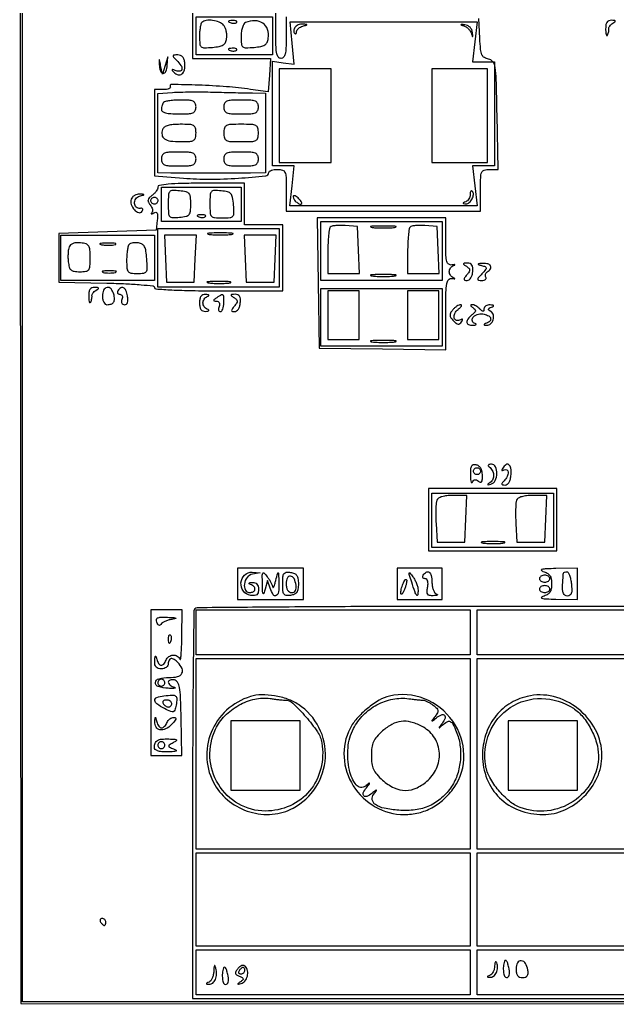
# Model space of a CAD drawing. Extents: x 4 to 1603, y 7 to 792.
# Drawn here: x 4.2 to 176.4, y 7 to 291.2 of the extents above; entities that cross this region are included whole.
import ezdxf

# ---------------------------------------------------------------- set-up
doc = ezdxf.new("R2010")
doc.units = 0

msp = doc.modelspace()

# ---------------------------------------------------------------- linework, layer by layer
for points in [[(4.463028, 790.750623, 0.090794), (4.267848, 789.688086, 0.000004), (4.202933, 675.011121, 0.000189), (4.180203, 548.51456, 0.000114), (4.244173, 398.5), (4.5, 7.5), (803.751263, 7.249377), (1603.002525, 6.998755), (1602.751263, 399.249377), (1602.5, 791.5), (803.718854, 791.750623, 0.000059), (387.797189, 791.831666, 0.000332), (164.795027, 791.700628, 0.000012), (5.544081, 791.497643, 0.311183)], [(56.666667, 290.333333, 0.134845), (56.407269, 289.877462, 0.021632), (56.195833, 288.865601, 0.022583), (56.048841, 287.621201, 0.018107), (56, 286.272968, 0.021399), (56.090393, 284.161857, 0.201947), (56.503384, 283.376487, 0.178444), (57.383073, 283.070274, 0.016096), (59.75, 283.189635, 0.024495), (61.708565, 283.448793, 0.097777), (62.829561, 283.890656, 0.141372), (63.476006, 284.628441, 0.074588), (63.826764, 285.805042, 0.051913), (63.863449, 286.793685, 0.040508), (63.705273, 287.857434, 0.041702), (63.390233, 288.834396, 0.074494), (62.954319, 289.555042, 0.126531), (61.702862, 290.460517, 0.06295), (59.792954, 290.945937, 0.064117), (57.886778, 290.93659, 0.164571)], [(64.8125, 290.316886, 0.051402), (65.359369, 290.160852, 0.05415), (65.916927, 290.123424, 0.060344), (66.402231, 290.202593, 0.126455), (66.729167, 290.395833, 0.296942), (66.77538, 290.614691, 0.208169), (66.592839, 290.799335, 0.077125), (66.112848, 290.910055, 0.028489), (65.416667, 290.921053, 0.018894), (64.670344, 290.862007, 0.168741), (64.37858, 290.720685, 0.470617), (64.395823, 290.538436, 0.054073)], [(69.25, 290.337719, 0.17432), (68.768592, 289.908025, 0.048215), (68.367188, 288.960119, 0.042541), (68.091899, 287.72432, 0.033551), (68, 286.356301, 0.020124), (68.087706, 284.177996, 0.199862), (68.497311, 283.38154, 0.181746), (69.372901, 283.070143, 0.016177), (71.75, 283.189635, 0.024495), (73.708565, 283.448793, 0.097777), (74.829561, 283.890656, 0.141372), (75.476006, 284.628441, 0.074588), (75.826764, 285.805042, 0.115198), (75.600178, 288.356831, 0.163794), (74.246293, 290.165205, 0.152066), (71.984437, 290.868893, 0.096126)], [(83.458881, 288.933469, 0.062174), (83.251666, 288.480911, 0.067553), (83.169645, 288.003941, 0.076232), (83.219839, 287.576059, 0.129836), (83.399864, 287.266802, 0.118346), (83.627835, 287.127094, 0.255905), (83.82371, 287.164126, 0.166863), (83.957959, 287.382009, 0.055439), (84, 287.760009, -0.140564), (84.129672, 288.212149, -0.071903), (84.514062, 288.666521, -0.062455), (85.080731, 289.054475, -0.055048), (85.75, 289.310674, 0.002679), (86.851261, 289.604777, 0.309854), (86.942842, 289.712731, 0.420376), (86.866595, 289.804491, 0.003272), (85.809017, 289.883999, 0.059385), (85.113303, 289.849088, 0.053946), (84.421134, 289.652631, 0.057437), (83.835288, 289.333272, 0.101189)], [(173.078947, 288.25, 0.017197), (173.141177, 287.264969, 0.065866), (173.280419, 286.667656, 0.366714), (173.462322, 286.566562, 0.252766), (173.653947, 286.725, 0.026755), (173.831995, 287.24268, 0.025466), (173.957164, 287.78497, 0.026348), (174.017857, 288.274968, 0.07712), (173.98959, 288.613197, -0.170721), (174.021372, 288.927225, -0.055639), (174.268577, 289.330236, -0.047924), (174.665324, 289.750057, -0.038247), (175.16459, 290.122884, 0.022307), (175.788576, 290.558596, 0.355149), (175.844424, 290.792769, 0.268381), (175.615001, 290.949053, 0.016213), (174.75, 290.984687, 0.10287), (173.950536, 290.825731, 0.156509), (173.418696, 290.366945, 0.108915), (173.134408, 289.541107, 0.03583)], [(132.188516, 289.381099, -0.072597), (132.871846, 289.063528, -0.051399), (133.529101, 288.529101, -0.051399), (134.063528, 287.871846, -0.072597), (134.381099, 287.188516, 0.004456), (134.636585, 286.359714, 0.562075), (134.723681, 286.338516, 0.222502), (134.777768, 286.487832, 0.00298), (134.681099, 287.488516, 0.084846), (134.456331, 288.295795, 0.086354), (133.977033, 288.977033, 0.086354), (133.295795, 289.456331, 0.084846), (132.488516, 289.681099, 0.00298), (131.487832, 289.777768, 0.222502), (131.338516, 289.723681, 0.562075), (131.359714, 289.636585, 0.004456)], [(64.8125, 282.316886, 0.051402), (65.359369, 282.160852, 0.05415), (65.916927, 282.123424, 0.060344), (66.402231, 282.202593, 0.126455), (66.729167, 282.395833, 0.296942), (66.77538, 282.614691, 0.208169), (66.592839, 282.799335, 0.077125), (66.112848, 282.910055, 0.028489), (65.416667, 282.921053, 0.018894), (64.670344, 282.862007, 0.168741), (64.37858, 282.720685, 0.470617), (64.395823, 282.538436, 0.054073)], [(44.403504, 278.218911, 0.065907), (44.720795, 276.4128, 0.301219), (45.508651, 275.775533, 0.337662), (46.312606, 276.27545, 0.070807), (46.701556, 278), (46.903111, 280.5), (46.098001, 278), (45.292891, 275.5), (44.79995, 278, 0.000856), (44.490089, 279.557437, 0.220517), (44.409679, 279.667215, 0.5835), (44.347251, 279.628779, 0.001199)], [(49.428571, 279.428571, -0.046445), (50.628561, 277.982235, -0.166431), (50.944215, 276.841313, -0.36553), (50.430015, 276.301186, -0.118769), (49.25, 276.452257, 0.00978), (48.360124, 276.771253, 0.264908), (48.123562, 276.724953, 0.417676), (48.11067, 276.536488, 0.01461), (48.662868, 275.946378, 0.140588), (49.845197, 275.285013, 0.236407), (50.927456, 275.542557, 0.165409), (51.643508, 276.723593, 0.07508), (51.766589, 278.549559, 0.051453), (51.56398, 279.629888, 0.10284), (51.154325, 280.392096, 0.12364), (50.53371, 280.841412, 0.095441), (49.710464, 281, 0.018108), (48.636515, 280.961093, 0.342769), (48.401989, 280.75, 0.234395), (48.506683, 280.389958, 0.010486)], [(71.25, 270.046306), (75, 270), (75, 258.5), (75, 247), (70.75, 246.918063, -0.004093), (67.006541, 246.876541, -0.001176), (61.21192, 246.873332, -0.00116), (54.545421, 246.900788, -0.001095), (47.75, 246.959426), (44, 247), (44, 258.442502), (44, 269.885004), (48.25, 270.192502, -0.011683), (50.392347, 270.297265, -0.004166), (53.454687, 270.349837, -0.004131), (56.816989, 270.351763, -0.004866), (60, 270.296306, 0.000647), (63.146442, 270.214927, 0.000586), (66.398438, 270.138845, 0.000587), (69.309826, 270.077565, 0.001881)], [(45.666667, 267.333333, 0.077955), (45.410903, 266.982401, 0.038133), (45.195833, 266.470833, 0.036641), (45.049145, 265.892744, 0.043841), (45, 265.333333, 0.241446), (45.307971, 264.732749, 0.090886), (46.1875, 264.316667, 0.049753), (47.697797, 264.071109, 0.01544), (50, 264, 0.011557), (52.809325, 264.064942, 0.083766), (54.125, 264.35, 0.189791), (54.766065, 264.953987, 0.110458), (55, 266, 0.100011), (54.791627, 267.031331, 0.187055), (54.208333, 267.634615, 0.093406), (53.03638, 267.929046, 0.014968), (50.666667, 268, 0.014248), (48.958415, 267.951311, 0.018893), (47.410417, 267.804167, 0.016466), (46.153647, 267.594275, 0.147809)], [(63, 266, 0.110458), (63.233935, 264.953987, 0.189791), (63.875, 264.35, 0.083766), (65.190675, 264.064942, 0.011557), (68, 264, 0.011557), (70.809325, 264.064942, 0.083766), (72.125, 264.35, 0.189791), (72.766065, 264.953987, 0.110458), (73, 266, 0.110458), (72.766065, 267.046013, 0.189791), (72.125, 267.65, 0.083766), (70.809325, 267.935058, 0.011557), (68, 268, 0.011557), (65.190675, 267.935058, 0.083766), (63.875, 267.65, 0.189791), (63.233935, 267.046013, 0.110458)], [(45.380002, 259.547887, 0.125674), (45.194338, 257.95964, 0.21223), (45.884982, 256.83801, 0.119351), (47.601991, 256.185748, 0.031377), (50.559017, 256, 0.01304), (53.196518, 256.068795, 0.115653), (54.305902, 256.390735, 0.209416), (54.836053, 257.095096, 0.058151), (55, 258.5, 0.058936), (54.833491, 259.907718, 0.210836), (54.296862, 260.612073, 0.114005), (53.171051, 260.932301, 0.012524), (50.468615, 261, 0.02097), (48.429909, 260.914458, 0.048565), (46.924827, 260.639143, 0.07032), (45.905874, 260.186079, 0.162815)], [(63, 258.5, 0.063163), (63.180083, 257.080151, 0.217022), (63.75, 256.375, 0.105983), (64.96031, 256.06277, 0.010324), (68, 256, 0.010324), (71.03969, 256.06277, 0.105983), (72.25, 256.375, 0.217022), (72.819917, 257.080151, 0.063163), (73, 258.5, 0.063163), (72.819917, 259.919849, 0.217022), (72.25, 260.625, 0.105983), (71.03969, 260.93723, 0.010324), (68, 261, 0.010324), (64.96031, 260.93723, 0.105983), (63.75, 260.625, 0.217022), (63.180083, 259.919849, 0.063163)], [(45, 251, 0.110458), (45.233935, 249.953987, 0.189791), (45.875, 249.35, 0.083766), (47.190675, 249.064942, 0.011557), (50, 249, 0.011557), (52.809325, 249.064942, 0.083766), (54.125, 249.35, 0.189791), (54.766065, 249.953987, 0.110458), (55, 251, 0.110458), (54.766065, 252.046013, 0.189791), (54.125, 252.65, 0.083766), (52.809325, 252.935058, 0.011557), (50, 253, 0.011557), (47.190675, 252.935058, 0.083766), (45.875, 252.65, 0.189791), (45.233935, 252.046013, 0.110458)], [(63, 251, 0.110458), (63.233935, 249.953987, 0.189791), (63.875, 249.35, 0.083766), (65.190675, 249.064942, 0.011557), (68, 249, 0.011557), (70.809325, 249.064942, 0.083766), (72.125, 249.35, 0.189791), (72.766065, 249.953987, 0.110458), (73, 251, 0.110458), (72.766065, 252.046013, 0.189791), (72.125, 252.65, 0.083766), (70.809325, 252.935058, 0.011557), (68, 253, 0.011557), (65.190675, 252.935058, 0.083766), (63.875, 252.65, 0.189791), (63.233935, 252.046013, 0.110458)], [(44, 242.860243, -0.112455), (43.880305, 242.334778, -0.043371), (43.497026, 241.687505, -0.040163), (42.942897, 241.031743, -0.039408), (42.287747, 240.468455, 0.039629), (41.471765, 239.766259, 0.149838), (41.162109, 239.176552, 0.168115), (41.253942, 238.556561, 0.05319), (41.779071, 237.766203, -0.055276), (42.184313, 237.150744, -0.067811), (42.411333, 236.501604, -0.081007), (42.434263, 235.919261, -0.154657), (42.241324, 235.497665, 0.055399), (42.056562, 235.241789, 0.545529), (42.107479, 235.14496, 0.137298), (42.347441, 235.189868, 0.016537), (42.826691, 235.446089, -0.11212), (43.427896, 235.632544, -0.309852), (43.792526, 235.422064, -0.121934), (43.932857, 234.742587, -0.01872), (43.826691, 233.356415), (43.5, 230.5), (29.5, 230), (15.5, 229.5), (15.5, 222.5), (15.5, 215.5), (29.25, 215.22178, -0.005961), (34.75853, 215.044604, -0.011647), (39.141104, 214.748915, -0.005868), (42.626276, 214.390793, -0.381166), (43, 213.97178, 0.394442), (43.402526, 213.54092, 0.003873), (48.009305, 213.263132, 0.009044), (53.842431, 213.062433, 0.004077), (61.5, 213), (80, 213), (80, 222.5), (80, 232), (74.5, 232), (69, 232), (69, 238), (69, 244), (56.5, 244, 0.005303), (50.768979, 243.939215, 0.017431), (46.991812, 243.727205, 0.017939), (44.462414, 243.404739, 0.36733)], [(47, 238, 0.012873), (47.067909, 235.362735, 0.165055), (47.427904, 234.457876, 0.219072), (48.219454, 234.091345, 0.024617), (50.25, 234.186642, 0.029142), (52.134379, 234.479902, 0.164544), (52.995474, 234.99469, 0.153309), (53.400056, 235.947471, 0.024332), (53.5, 238, 0.024332), (53.400056, 240.052529, 0.153309), (52.995474, 241.00531, 0.164544), (52.134379, 241.520098, 0.029142), (50.25, 241.813358, 0.024617), (48.219454, 241.908655, 0.219072), (47.427904, 241.542124, 0.165055), (47.067909, 240.637265, 0.012873)], [(59, 238.063358, 0.01528), (59.07885, 235.48374, 0.166103), (59.469053, 234.535319, 0.193249), (60.331469, 234.097796, 0.021928), (62.560365, 234, 0.018958), (64.805979, 234.085176, 0.197739), (65.613383, 234.491523, 0.18497), (65.929913, 235.363296, 0.016266), (65.810365, 237.75, 0.022995), (65.528196, 239.932771, 0.137093), (65.03659, 240.958241, 0.157075), (64.119337, 241.507665, 0.032999), (62.25, 241.813358, 0.024415), (60.223104, 241.909303, 0.217115), (59.430678, 241.54673, 0.16671), (59.06901, 240.65089, 0.013333)], [(134, 240.75, -0.072204), (133.90666, 240.107007, -0.062877), (133.632812, 239.483607, -0.06555), (133.227995, 238.973064, -0.096788), (132.75, 238.662281, 0.01027), (132.10877, 238.388093, 0.30932), (132.02218, 238.245655, 0.36718), (132.126789, 238.135049, 0.011982), (132.781385, 238.078947, 0.198531), (133.767995, 238.417363, 0.095004), (134.603018, 239.495595, 0.097661), (134.965404, 240.780882, 0.219819), (134.623539, 241.709795, 0.208648), (134.389012, 241.801841, 0.243994), (134.183164, 241.685065, 0.106677), (134.042847, 241.316295, 0.037777)], [(36.331871, 239.422459, 0.174728), (36.300918, 237.908678, 0.10137), (37.227486, 236.318433, 0.144934), (38.481143, 235.544085, 0.33213), (39.456005, 235.928815, 0.074332), (39.634549, 236.345083, 0.216167), (39.583138, 236.646408, 0.222869), (39.325104, 236.800189, 0.078355), (38.88372, 236.774777, -0.242405), (37.791949, 237.06724, -0.19734), (37.265561, 238.174559, -0.15832), (37.625959, 239.529576, -0.187976), (38.692914, 240.299681, 0.001975), (39.895299, 240.616361, 0.327333), (39.975744, 240.716526, 0.405416), (39.900085, 240.801687, 0.002265), (38.718615, 240.883999, 0.083491), (37.992404, 240.809984, 0.070439), (37.282688, 240.502522, 0.071614), (36.696892, 240.016635, 0.092504)], [(44, 239, -0.099038), (43.923658, 238.618362, -0.097945), (43.70625, 238.29375, -0.097945), (43.381638, 238.076342, -0.099038), (43, 238, -0.099038), (42.618362, 238.076342, -0.097945), (42.29375, 238.29375, -0.097945), (42.076342, 238.618362, -0.099038), (42, 239, -0.099038), (42.076342, 239.381638, -0.097945), (42.29375, 239.70625, -0.097945), (42.618362, 239.923658, -0.099038), (43, 240, -0.099038), (43.381638, 239.923658, -0.097945), (43.70625, 239.70625, -0.097945), (43.923658, 239.381638, -0.099038)], [(83, 240.098444, 0.157897), (83.254536, 239.312518, 0.069007), (84.021539, 238.512308, 0.076948), (84.892915, 238.018937, 0.301864), (85.465672, 238.149864, 0.297152), (85.505656, 238.367062, 0.045304), (85.28958, 238.775917, 0.03842), (84.911277, 239.269923, 0.023968), (84.399141, 239.789427, 0.036357), (83.861158, 240.217338, 0.09576), (83.410998, 240.412089, 0.218285), (83.126309, 240.350678, 0.236389)], [(55.8125, 234.316886, 0.051402), (56.359369, 234.160852, 0.05415), (56.916927, 234.123424, 0.060344), (57.402231, 234.202593, 0.126455), (57.729167, 234.395833, 0.296942), (57.77538, 234.614691, 0.208169), (57.592839, 234.799335, 0.077125), (57.112848, 234.910055, 0.028489), (56.416667, 234.921053, 0.018894), (55.670344, 234.862007, 0.168741), (55.37858, 234.720685, 0.470617), (55.395823, 234.538436, 0.054073)], [(90.227935, 215.25), (90.5, 196.5), (108.75, 196.227441), (127, 195.954883), (127, 206.383822, -0.003879), (127.047568, 212.514757, -0.038758), (127.285649, 215.067558, -0.136325), (127.824121, 216.207055, -0.257329), (128.75, 216.549904, 0.008558), (129.38256, 216.465935, 0.109714), (129.61875, 216.490515, 0.679466), (129.622965, 216.567173, 0.025235), (129.25, 216.716848, -0.088365), (128.772226, 216.982498, -0.069028), (128.367188, 217.417941, -0.068562), (128.093636, 217.950529, -0.084596), (128, 218.5, -0.084596), (128.093636, 219.049471, -0.068562), (128.367188, 219.582059, -0.069028), (128.772226, 220.017502, -0.088365), (129.25, 220.283152, 0.025235), (129.622965, 220.432827, 0.679466), (129.61875, 220.509485, 0.109714), (129.38256, 220.534065, 0.008558), (128.75, 220.450096, -0.190161), (127.847947, 220.658212, -0.179556), (127.303832, 221.431951, -0.057617), (127.053566, 223.176839, -0.006838), (127, 227.09362), (127, 234), (108.477935, 234), (89.955869, 234)], [(93.714259, 231.380925, 0.161573), (93.43239, 230.819117, 0.01091), (93.209813, 229.016063, 0.014766), (93.051978, 226.811495, 0.010486), (93, 224.333333), (93, 218), (97.54569, 218), (102.09138, 218), (101.79569, 224.75), (101.5, 231.5), (97.964259, 231.797592, 0.020091), (96.558152, 231.859209, 0.025341), (95.257328, 231.797953, 0.024855), (94.200341, 231.640985, 0.148137)], [(105.75, 231.276604, 0.019375), (107.229765, 231.150935, 0.011494), (109, 231.110234, 0.011494), (110.770235, 231.150935, 0.019375), (112.25, 231.276604, 0.108536), (112.666199, 231.423685, 0.707215), (112.635937, 231.56145, 0.025693), (111.329566, 231.655793, 0.005179), (109, 231.679926, 0.005179), (106.670434, 231.655793, 0.025693), (105.364063, 231.56145, 0.707215), (105.333801, 231.423685, 0.108536)], [(116.714259, 231.380925, 0.161573), (116.43239, 230.819117, 0.01091), (116.209813, 229.016063, 0.014766), (116.051978, 226.811495, 0.010486), (116, 224.333333), (116, 218), (120.54569, 218), (125.09138, 218), (124.79569, 224.75), (124.5, 231.5), (120.964259, 231.797592, 0.020091), (119.558152, 231.859209, 0.025341), (118.257328, 231.797953, 0.024855), (117.200341, 231.640985, 0.148137)], [(58.75, 229.276604, 0.019375), (60.229765, 229.150935, 0.011494), (62, 229.110234, 0.011494), (63.770235, 229.150935, 0.019375), (65.25, 229.276604, 0.108536), (65.666199, 229.423685, 0.707215), (65.635937, 229.56145, 0.025693), (64.329566, 229.655793, 0.005179), (62, 229.679926, 0.005179), (59.670434, 229.655793, 0.025693), (58.364062, 229.56145, 0.707215), (58.333801, 229.423685, 0.108536)], [(18.419741, 225.651444, 0.056952), (18.222715, 224.888198, 0.020581), (18.113307, 223.771803, 0.0201), (18.092991, 222.528433, 0.022543), (18.175426, 221.334473, 0.039306), (18.471233, 219.817521, 0.149512), (18.984454, 219.013254, 0.142754), (19.875093, 218.612954, 0.034715), (21.5, 218.5, 0.033956), (23.275737, 218.620733, 0.200505), (24.0625, 219.083333, 0.14616), (24.423201, 220.061635, 0.015744), (24.5, 222.5, 0.018084), (24.415679, 224.830584, 0.12459), (24.057959, 225.909203, 0.177916), (23.290675, 226.49312, 0.045994), (21.744314, 226.816971, 0.0418), (20.545453, 226.854111, 0.071273), (19.564099, 226.6604, 0.090923), (18.846504, 226.250925, 0.126799)], [(27.761659, 226.292739, 0.028254), (28.754739, 226.159391, 0.020511), (29.869594, 226.119272, 0.020826), (30.934218, 226.169017, 0.041951), (31.761659, 226.31292, 0.285845), (31.916221, 226.476221, 0.417468), (31.814362, 226.62839, 0.038992), (30.938425, 226.726931, 0.009782), (29.5, 226.747817, 0.008901), (28.071102, 226.715166, 0.053901), (27.339362, 226.605813, 0.67161), (27.319562, 226.45659, 0.082665)], [(35.708849, 226.375516, 0.138208), (35.432651, 225.882576, 0.020312), (35.208224, 224.748849, 0.02164), (35.05189, 223.353034, 0.017068), (35, 221.833333, 0.01733), (35.080521, 219.510849, 0.15215), (35.449402, 218.563437, 0.195111), (36.247312, 218.114879, 0.031699), (38.057498, 218, 0.03006), (39.925475, 218.112405, 0.222645), (40.661819, 218.572363, 0.150664), (40.937389, 219.548199, 0.012095), (40.807498, 222.25, 0.019641), (40.561819, 224.444187, 0.08179), (40.152119, 225.705809, 0.137179), (39.483527, 226.42368, 0.101873), (38.458849, 226.792183, 0.035475), (37.625458, 226.85167, 0.037695), (36.809062, 226.790312, 0.040663), (36.121725, 226.628178, 0.118669)], [(132.935698, 220.060903, -0.050531), (133.627794, 219.518034, -0.190605), (133.852214, 219.026082, -0.156052), (133.699562, 218.448336, -0.03121), (133.063253, 217.576215, 0.015486), (132.388002, 216.709308, 0.174679), (132.267455, 216.297722, 0.342907), (132.472288, 216.064949, 0.047154), (133.159447, 216, 0.165415), (133.71313, 216.188327, 0.085855), (134.213233, 216.731883, 0.069588), (134.587576, 217.54054, 0.053055), (134.770691, 218.5, 0.040098), (134.773511, 219.664815, 0.119249), (134.527816, 220.418545, 0.162869), (134.021937, 220.840684, 0.095617), (133.238798, 220.984687, 0.013138), (132.306913, 220.951982, 0.307256), (132.107933, 220.79833, 0.327839), (132.183698, 220.567036, 0.01412)], [(137.325476, 220.296139, -0.026644), (138.392406, 219.95881, -0.301537), (138.639284, 219.617037, -0.185163), (138.473538, 219.127313, -0.01076), (137.420488, 217.912141, 0.007236), (136.351877, 216.696432, 0.176297), (136.19675, 216.2813, 0.388245), (136.405496, 216.049006, 0.024524), (137.404029, 216, 0.054327), (138.019658, 216.067088, 0.117599), (138.445542, 216.273452, 0.188946), (138.616927, 216.578436, 0.174761), (138.542705, 216.930902, -0.108373), (138.401101, 217.334197, -0.099685), (138.434921, 217.77286, -0.095498), (138.639411, 218.179369, -0.090427), (138.983688, 218.489919, 0.103934), (139.858292, 219.322352, 0.276433), (139.910949, 220.149476, 0.215273), (139.159515, 220.745908, 0.074723), (137.75, 220.883999, 0.004213), (136.512565, 220.809743, 0.222831), (136.310001, 220.697271, 0.518622), (136.35658, 220.561916, 0.007388)], [(28.25, 218.310674, 0.039571), (29.047266, 218.168469, 0.024357), (30, 218.122029, 0.024357), (30.952734, 218.168469, 0.039571), (31.75, 218.310674, 0.161593), (32.00914, 218.478988, 0.542911), (31.957812, 218.633659, 0.052887), (31.251983, 218.740287, 0.011065), (30, 218.767997, 0.011065), (28.748017, 218.740287, 0.052887), (28.042188, 218.633659, 0.542911), (27.99086, 218.478988, 0.161593)], [(105.75, 217.276604, 0.019375), (107.229765, 217.150935, 0.011494), (109, 217.110234, 0.011494), (110.770235, 217.150935, 0.019375), (112.25, 217.276604, 0.108536), (112.666199, 217.423685, 0.707215), (112.635937, 217.56145, 0.025693), (111.329566, 217.655793, 0.005179), (109, 217.679926, 0.005179), (106.670434, 217.655793, 0.025693), (105.364063, 217.56145, 0.707215), (105.333801, 217.423685, 0.108536)], [(24.078947, 211.25, 0.017197), (24.141177, 210.264969, 0.065866), (24.280419, 209.667656, 0.366714), (24.462322, 209.566562, 0.252766), (24.653947, 209.725, 0.026755), (24.831995, 210.24268, 0.025466), (24.957164, 210.78497, 0.026348), (25.017857, 211.274968, 0.07712), (24.98959, 211.613197, -0.170721), (25.021372, 211.927225, -0.055639), (25.268577, 212.330236, -0.047924), (25.665324, 212.750057, -0.038247), (26.16459, 213.122884, 0.022307), (26.788576, 213.558596, 0.355149), (26.844424, 213.792769, 0.268381), (26.615001, 213.949053, 0.016213), (25.75, 213.984687, 0.10287), (24.950536, 213.825731, 0.156509), (24.418696, 213.366945, 0.108915), (24.134408, 212.541107, 0.03583)], [(28, 211.5, 0.049024), (28.095969, 210.52356, 0.073637), (28.383333, 209.71875, 0.096565), (28.814644, 209.188095, 0.175719), (29.333333, 209, 0.072523), (30.547864, 209.177095, 0.180825), (31.252433, 209.709793, 0.155982), (31.495709, 210.638587, 0.050663), (31.274607, 212.057905, 0.112918), (30.498247, 213.546747, 0.264417), (29.358261, 213.960614, 0.249463), (28.364532, 213.193033, 0.106437)], [(32.5, 213, 0.093667), (32.353415, 212.618437, 0.171987), (32.406028, 212.29375, 0.173661), (32.65063, 212.076773, 0.095723), (33.047972, 212, -0.148627), (33.444764, 211.879387, -0.152575), (33.70238, 211.559375, -0.116977), (33.771857, 211.073683, -0.069008), (33.638374, 210.5, 0.073313), (33.505397, 209.905461, 0.135734), (33.601107, 209.423766, 0.161659), (33.912071, 209.113489, 0.116459), (34.392713, 209, 0.157786), (34.929599, 209.173753, 0.155317), (35.266999, 209.630109, 0.094628), (35.375774, 210.403242, 0.035006), (35.244751, 211.5, 0.047935), (34.778168, 213.094454, 0.174275), (34.088606, 213.871901, 0.281257), (33.298719, 213.833801, 0.105558)], [(58.767909, 215.275269, 0.018638), (60.218327, 215.150328, 0.01259), (61.878422, 215.111345, 0.012695), (63.487453, 215.154945, 0.024559), (64.767909, 215.285474, 0.212532), (65.000181, 215.434198, 0.556092), (64.934948, 215.575472, 0.025342), (63.655786, 215.668409, 0.005888), (61.5, 215.690131, 0.005499), (59.352754, 215.662864, 0.031761), (58.222448, 215.564056, 0.756877), (58.205163, 215.425738, 0.069146)], [(56, 209.5, 0.043691), (56.099298, 208.365807, 0.113288), (56.417105, 207.614681, 0.149605), (56.965082, 207.199913, 0.09932), (57.75, 207.078947, 0.021021), (58.416573, 207.137165, 0.185333), (58.672067, 207.275306, 0.449116), (58.648042, 207.45138, 0.051902), (58.25, 207.662281, -0.08298), (57.772113, 207.954689, -0.064791), (57.367188, 208.41017, -0.064977), (57.093338, 208.952585, -0.084643), (57, 209.5, -0.084643), (57.093338, 210.047415, -0.064977), (57.367188, 210.58983, -0.064791), (57.772113, 211.045311, -0.08298), (58.25, 211.337719, 0.051902), (58.648042, 211.54862, 0.449116), (58.672067, 211.724694, 0.185333), (58.416573, 211.862835, 0.021021), (57.75, 211.921053, 0.09932), (56.965082, 211.800087, 0.149605), (56.417105, 211.385319, 0.113288), (56.099298, 210.634193, 0.043691)], [(61, 211, 0.013431), (60.259836, 210.49298, 0.20248), (60.101805, 210.231592, 0.4159), (60.228817, 210.062437, 0.031807), (60.856989, 210.015313, -0.112271), (61.351673, 209.896931, -0.160406), (61.671177, 209.583001, -0.137289), (61.770995, 209.098609, -0.074326), (61.638374, 208.5, 0.055937), (61.488865, 207.925634, 0.100118), (61.516384, 207.440625, 0.147206), (61.710807, 207.122486, 0.184534), (62.031385, 207, 0.231533), (62.402498, 207.181584, 0.072895), (62.715469, 207.734375, 0.055583), (62.929245, 208.542575, 0.0369), (63, 209.5, 0.007374), (62.972018, 211.397194, 0.228296), (62.760943, 211.804225, 0.301132), (62.350605, 211.828262, 0.011814)], [(65.935698, 211.060903, -0.050531), (66.627794, 210.518034, -0.190605), (66.852214, 210.026082, -0.156052), (66.699562, 209.448336, -0.03121), (66.063253, 208.576215, 0.015486), (65.388002, 207.709308, 0.174679), (65.267455, 207.297722, 0.342907), (65.472288, 207.064949, 0.047154), (66.159447, 207, 0.165415), (66.71313, 207.188327, 0.085855), (67.213233, 207.731883, 0.069588), (67.587576, 208.54054, 0.053055), (67.770691, 209.5, 0.040098), (67.773511, 210.664815, 0.119249), (67.527816, 211.418545, 0.162869), (67.021937, 211.840684, 0.095617), (66.238798, 211.984687, 0.013138), (65.306913, 211.951982, 0.307256), (65.107933, 211.79833, 0.327839), (65.183698, 211.567036, 0.01412)], [(128.958347, 207.449812, 0.045812), (128.360043, 206.577454, 0.149382), (128.213601, 205.900468, 0.138826), (128.466743, 205.226764, 0.037539), (129.217578, 204.35385, 0.029392), (130.028821, 203.632761, 0.136128), (130.601852, 203.392327, 0.207937), (131.077538, 203.53084, 0.081138), (131.536184, 204.058547, 0.023223), (131.8188, 204.567209, 0.243459), (131.81489, 204.798125, 0.388), (131.645538, 204.857271, 0.037352), (131.223607, 204.638197, -0.20398), (130.119443, 204.470035, -0.281043), (129.436965, 205.171692, -0.168736), (129.584839, 206.501655, -0.124226), (130.538354, 207.651704, 0.025679), (131.177391, 208.171348, 0.078894), (131.526686, 208.603938, 0.256717), (131.531766, 208.868104, 0.278762), (131.313574, 209, 0.10626), (130.813488, 208.892508, 0.039686), (130.180894, 208.544632, 0.037104), (129.529555, 208.04299, 0.03692)], [(134.797334, 208.146416, -0.060935), (135.37786, 207.670198, -0.223661), (135.524376, 207.230994, -0.161609), (135.292543, 206.736679, -0.02978), (134.547334, 206.039284, 0.049125), (133.373562, 204.852535, 0.18975), (133.066564, 203.883108, 0.299245), (133.541612, 203.258059, 0.096414), (134.75, 203.078947, 0.01769), (135.464379, 203.13655, 0.202836), (135.704516, 203.272795, 0.449589), (135.670723, 203.447988, 0.038431), (135.208262, 203.676193, -0.278791), (134.594202, 204.49163, -0.236356), (134.982442, 205.515246, -0.12518), (136.414049, 206.288104, -0.126095), (138.036768, 206.280134, -0.061451), (139.35865, 205.754415, -0.203629), (139.926191, 205.034743, -0.274429), (139.720469, 204.290482, -0.095771), (138.75, 203.662281, 0.01027), (138.10877, 203.388093, 0.30932), (138.02218, 203.245655, 0.36718), (138.126789, 203.135049, 0.011982), (138.781385, 203.078947, 0.201674), (139.900679, 203.47045, 0.132248), (140.652085, 204.634167, 0.132584), (140.716704, 206.015579, 0.202797), (140.032565, 206.979874, -0.032998), (139.440622, 207.402062, -0.245806), (139.309385, 207.709699, -0.24952), (139.48796, 207.989603, -0.03385), (140.136847, 208.300002, 0.023718), (140.709835, 208.559972, 0.438953), (140.757373, 208.731622, 0.232968), (140.5442, 208.864069, 0.013273), (139.75, 208.921053, 0.067041), (139.08103, 208.861491, 0.086983), (138.514062, 208.624309, 0.104635), (138.135658, 208.251275, 0.147055), (138, 207.8, -0.051663), (137.943785, 207.257401, -0.354955), (137.75, 207.1, -0.180052), (137.421376, 207.222304, -0.018208), (136.8, 207.8, 0.039453), (136.263313, 208.258071, 0.035771), (135.644063, 208.643002, 0.037648), (135.037719, 208.906094, 0.087398), (134.55, 208.984687, 0.121844), (134.262751, 208.909172, 0.353214), (134.189529, 208.732129, 0.146361), (134.363287, 208.465506, 0.034333)], [(105.75, 198.276604, 0.019375), (107.229765, 198.150935, 0.011494), (109, 198.110234, 0.011494), (110.770235, 198.150935, 0.019375), (112.25, 198.276604, 0.108536), (112.666199, 198.423685, 0.707215), (112.635937, 198.56145, 0.025693), (111.329566, 198.655793, 0.005179), (109, 198.679926, 0.005179), (106.670434, 198.655793, 0.025693), (105.364063, 198.56145, 0.707215), (105.333801, 198.423685, 0.108536)], [(134.078947, 159.823324, 0.014937), (134.143288, 158.624606, 0.050651), (134.286954, 157.855674, 0.280486), (134.476797, 157.683042, 0.359444), (134.676193, 157.791738, -0.076955), (134.980305, 158.304659, -0.179568), (135.360445, 158.525685, -0.159494), (135.826353, 158.457643, -0.057911), (136.393053, 158.088758, 0.099129), (136.945795, 157.790294, 0.328886), (137.312866, 157.91931, 0.134265), (137.516298, 158.512471, 0.020125), (137.545807, 159.783444, 0.047), (137.414775, 160.959469, 0.082854), (137.062046, 161.868286, 0.102409), (136.49885, 162.48551, 0.109647), (135.75, 162.809747, 0.101738), (134.891773, 162.798942, 0.214524), (134.367851, 162.410478, 0.113103), (134.109557, 161.528522, 0.020853)], [(137, 161, -0.099038), (136.923658, 160.618362, -0.097945), (136.70625, 160.29375, -0.097945), (136.381638, 160.076342, -0.099038), (136, 160, -0.099038), (135.618362, 160.076342, -0.097945), (135.29375, 160.29375, -0.097945), (135.076342, 160.618362, -0.099038), (135, 161, -0.099038), (135.076342, 161.381638, -0.097945), (135.29375, 161.70625, -0.097945), (135.618362, 161.923658, -0.099038), (136, 162, -0.099038), (136.381638, 161.923658, -0.097945), (136.70625, 161.70625, -0.097945), (136.923658, 161.381638, -0.099038)], [(139.5, 162.234687, -0.106855), (140.396325, 161.221483, -0.111387), (140.776983, 159.943565, -0.119823), (140.562129, 158.698354, -0.137789), (139.802786, 157.76551, 0.006853), (139.125818, 157.274589, 0.328685), (139.079745, 157.122717, 0.383699), (139.20773, 157.053219, 0.007655), (139.984728, 157.252112, 0.219424), (141.211444, 158.280978, 0.101618), (141.713722, 160.348249, 0.116885), (141.332602, 162.25871, 0.295756), (140.190087, 162.984687, 0.038541), (139.583478, 162.932326, 0.167498), (139.270478, 162.763336, 0.32748), (139.243551, 162.521467, 0.104148)], [(143.404508, 161.845492, 0.029004), (143.156574, 161.386848, 0.315645), (143.190983, 161.190983, 0.315645), (143.386848, 161.156574, 0.029004), (143.845492, 161.404508, -0.280331), (144.600895, 161.409753, -0.267441), (144.976329, 160.736127, -0.109584), (144.663331, 159.414192, -0.083848), (143.8, 158.2, 0.023556), (143.236679, 157.580944, 0.235773), (143.159853, 157.25, 0.30813), (143.380143, 157.049657, 0.035067), (144.087292, 157, 0.16043), (144.723113, 157.2094, 0.104111), (145.241996, 157.792696, 0.073584), (145.611135, 158.737005, 0.037441), (145.803177, 160, 0.050851), (145.755179, 161.877201, 0.199544), (145.19033, 162.861239, 0.33464), (144.347597, 162.869615, 0.095617)], [(124.411819, 152.630801, 0.072652), (124.22407, 151.796535, 0.010984), (124.130869, 150.083194, 0.01212), (124.114251, 148.041304, 0.010214), (124.193204, 145.880801), (124.5, 140.5), (128.5, 140.5), (132.5, 140.5), (132.79569, 147.25), (133.09138, 154), (129.014305, 154, 0.025762), (127.280421, 153.910603, 0.046565), (125.887077, 153.633825, 0.060835), (124.895402, 153.202019, 0.169649)], [(147.411819, 152.630801, 0.072652), (147.22407, 151.796535, 0.010984), (147.130869, 150.083194, 0.01212), (147.114251, 148.041304, 0.010214), (147.193204, 145.880801), (147.5, 140.5), (151.5, 140.5), (155.5, 140.5), (155.79569, 147.25), (156.09138, 154), (152.014305, 154, 0.025762), (150.280421, 153.910603, 0.046565), (148.887077, 153.633825, 0.060835), (147.895402, 153.202019, 0.169649)], [(137.767909, 140.275269, 0.018638), (139.218327, 140.150328, 0.01259), (140.878422, 140.111345, 0.012695), (142.487453, 140.154945, 0.024559), (143.767909, 140.285474, 0.212532), (144.000181, 140.434198, 0.556092), (143.934948, 140.575472, 0.025342), (142.655786, 140.668409, 0.005888), (140.5, 140.690131, 0.005499), (138.352754, 140.662864, 0.031761), (137.222448, 140.564056, 0.756877), (137.205163, 140.425738, 0.069146)], [(71.25, 131.294267, 0.18403), (69.720143, 130.347302, 0.128657), (68.928457, 128.45708, 0.164744), (69.253309, 126.729128, 0.270956), (70.5, 126, 0.121389), (71.513273, 126.249679, 0.250307), (71.959057, 126.905392, 0.222484), (71.682293, 127.709989, 0.104915), (70.75, 128.337719, -0.051902), (70.351958, 128.54862, -0.449116), (70.327933, 128.724694, -0.185333), (70.583427, 128.862835, -0.021021), (71.25, 128.921053, -0.093391), (71.993532, 128.815393, -0.131304), (72.548138, 128.445243, -0.116636), (72.886596, 127.809079, -0.064268), (73, 126.930449, -0.058652), (72.88397, 125.944714, -0.169909), (72.518037, 125.374991, -0.155535), (71.851617, 125.128209, -0.046977), (70.760216, 125.180449, -0.198937), (68.675042, 126.414716, -0.179922), (67.961261, 128.828172, -0.187184), (69.004509, 131.052439, -0.208382), (71.218615, 131.863818), (73.5, 131.727636)], [(77.118315, 127.55887, 0.537926), (77.244797, 127.494228, 0.15878), (77.426115, 127.692293, 0.033184), (77.697807, 128.414088, 0.011125), (78, 129.5, -0.001806), (78.542575, 131.600513, -0.552575), (78.681591, 131.644243, -0.210625), (78.792212, 131.415677, -0.001006), (78.881685, 128.75, -0.034388), (78.785635, 126.169819, -0.234876), (78.121541, 125.127666, -0.415865), (77.260085, 125.344108, -0.054341), (76.390956, 127.25), (75.647136, 129.5), (74.923248, 127, -0.013211), (74.518806, 125.729837, -0.655609), (74.321979, 125.71495, -0.114297), (74.185255, 126.232936, -0.003373), (74.131483, 128.5, -0.004816), (74.113022, 131.016347, -0.149851), (74.294993, 131.60506, -0.485832), (74.645735, 131.629309, -0.021944), (75.531803, 130.55887, -0.020035), (76.10248, 129.737988, -0.020248), (76.603472, 128.876904, -0.020536), (76.977233, 128.093955, -0.073392)], [(84.5, 128.5, -0.034859), (84.394141, 126.983449, -0.114571), (84.035871, 126.052922, -0.142929), (83.357964, 125.492064, -0.066642), (82.25, 125.180449, -0.059275), (81.025515, 125.152687, -0.223457), (80.382619, 125.534078, -0.132534), (80.070752, 126.438254, -0.017153), (80, 128.5, -0.017153), (80.070752, 130.561746, -0.132534), (80.382619, 131.465922, -0.223457), (81.025515, 131.847313, -0.059275), (82.25, 131.819551, -0.066642), (83.357964, 131.507936, -0.142929), (84.035871, 130.947078, -0.114571), (84.394141, 130.016551, -0.034859)], [(81, 128.583333, 0.043744), (81.097716, 127.468571, 0.093042), (81.401892, 126.661477, 0.12769), (81.900993, 126.176713, 0.129929), (82.569551, 126, 0.108654), (83.227121, 126.144602, 0.155126), (83.665008, 126.545008, 0.118091), (83.864321, 127.219837, 0.049589), (83.819551, 128.171672, 0.077969), (83.245613, 130.015823, 0.246964), (82.233119, 130.752832, 0.341983), (81.334996, 130.245672, 0.099758)], [(119, 126.642204, -0.035754), (118.905455, 125.321738, -0.661097), (118.60876, 125.242948, -0.082218), (118.123186, 126.135978, -0.005111), (117.162196, 129, -0.002511), (116.462764, 131.194882, -0.132078), (116.44484, 131.633558, -0.623679), (116.625778, 131.676629, -0.008936), (117.513739, 130.55887, -0.041793), (118.082796, 129.670897, -0.030933), (118.563411, 128.607634, -0.031567), (118.893476, 127.538999, -0.059183)], [(123, 129.083333, 0.039935), (123.092263, 127.930008, 0.047701), (123.367188, 126.875274, 0.054536), (123.769889, 126.060995, 0.156004), (124.25, 125.662281, -0.111893), (124.534046, 125.46528, -0.45773), (124.51261, 125.282867, -0.117898), (124.133363, 125.139866, -0.022127), (123.388672, 125.078947, -0.051664), (122.319358, 125.149476, -0.204838), (121.778145, 125.498812, -0.165419), (121.589965, 126.190429, -0.031678), (121.755249, 127.5, 0.036663), (121.874712, 128.528893, 0.078775), (121.783392, 129.319985, 0.125855), (121.498884, 129.813968, 0.202153), (121.05756, 130, -0.094686), (120.656427, 130.07665, -0.172828), (120.408844, 130.29375, -0.172832), (120.354322, 130.618487, -0.094691), (120.5, 131, -0.112835), (121.374769, 131.887287, -0.315336), (122.202165, 131.851563, -0.179431), (122.813849, 130.879436, -0.051682)], [(154, 130, 0.148195), (154.115568, 129.618646, 0.098894), (154.440625, 129.29375, 0.082425), (154.926543, 129.074694, 0.064853), (155.5, 129, 0.064853), (156.073457, 129.074694, 0.082425), (156.559375, 129.29375, 0.098894), (156.884432, 129.618646, 0.148195), (157, 130, 0.148195), (156.884432, 130.381354, 0.098894), (156.559375, 130.70625, 0.082425), (156.073457, 130.925306, 0.064853), (155.5, 131, 0.064853), (154.926543, 130.925306, 0.082425), (154.440625, 130.70625, 0.098894), (154.115568, 130.381354, 0.148195)], [(155, 132.105235, -0.054944), (156.223497, 131.615019, -0.118964), (156.975465, 130.945212, -0.109596), (157.375248, 129.967038, -0.042442), (157.5, 128.5, -0.042442), (157.375248, 127.032962, -0.109596), (156.975465, 126.054788, -0.118964), (156.223497, 125.384981, -0.054944), (155, 124.894765, 0.163807), (154.568551, 124.6021, 0.550172), (154.663511, 124.346658, 0.042036), (156.010329, 124.177551, 0.006234), (158.75, 124.09968), (165, 124), (165, 128.5), (165, 133), (158.75, 132.90032, 0.006234), (156.010329, 132.822449, 0.042036), (154.663511, 132.653342, 0.550172), (154.568551, 132.3979, 0.163807)], [(163.189793, 128.5, -0.020084), (163.322088, 126.763892, -0.087955), (163.179497, 125.748862, -0.174138), (162.758527, 125.206273, -0.142474), (162.049199, 124.999927, -0.143339), (161.353845, 125.203416, -0.151345), (160.895598, 125.746413, -0.087503), (160.671682, 126.72034, -0.026159), (160.673034, 128.249927, -0.002176), (160.827934, 130.938861, -0.063094), (160.956596, 131.615452, -0.244962), (161.251075, 131.904676, -0.074118), (161.890594, 132, -0.269801), (162.260956, 131.784462, -0.040335), (162.639604, 130.971875, -0.036185), (162.968578, 129.841027, -0.023639)], [(115.084869, 126.895184, -0.017209), (114.710652, 126.045663, -0.061306), (114.389594, 125.546748, -0.32108), (114.189791, 125.494628, -0.2958), (114.063386, 125.668213, -0.069294), (114.17129, 126.947305, -0.038094), (114.634423, 128.45152, -0.040138), (115.213036, 129.634009, -0.489514), (115.645021, 129.688312, -0.223938), (115.747908, 129.401828, -0.025532), (115.644629, 128.703679, -0.026918), (115.422922, 127.841682, -0.018739)], [(154, 127, 0.148195), (154.115568, 126.618646, 0.098894), (154.440625, 126.29375, 0.082425), (154.926543, 126.074694, 0.064853), (155.5, 126, 0.064853), (156.073457, 126.074694, 0.082425), (156.559375, 126.29375, 0.098894), (156.884432, 126.618646, 0.148195), (157, 127, 0.148195), (156.884432, 127.381354, 0.098894), (156.559375, 127.70625, 0.082425), (156.073457, 127.925306, 0.064853), (155.5, 128, 0.064853), (154.926543, 127.925306, 0.082425), (154.440625, 127.70625, 0.098894), (154.115568, 127.381354, 0.148195)], [(42, 100), (42, 79), (46.470775, 79), (50.94155, 79), (50.720775, 89.73725, 0.004533), (50.540722, 95.813439, 0.034374), (50.233552, 98.662227, 0.088851), (49.684638, 100.150409, 0.215878), (48.75, 100.810574, 0.053961), (48.08022, 100.865562, 0.084376), (47.514063, 100.754177, 0.116135), (47.138443, 100.500581, 0.188619), (47, 100.146648, 0.150713), (47.128515, 99.729976, 0.069308), (47.514063, 99.304961, 0.059332), (48.080588, 98.936108, 0.050291), (48.75, 98.685584, -0.143021), (49.000984, 98.534546, -0.595119), (48.957812, 98.407967, -0.044738), (48.253692, 98.352195, -0.009073), (47, 98.387958, -0.0595), (44.123711, 98.868445, -0.355686), (43.32213, 100.032724, -0.327215), (44.294686, 101.157428, -0.057306), (47.25, 101.486413, 0.060929), (49.66883, 101.773371, 0.201959), (50.929425, 102.708706, 0.24859), (50.994391, 104.102159, 0.086385), (49.8, 105.8, 0.049176), (48.676264, 106.722043, 0.175672), (47.787548, 106.940524, 0.270106), (47.210625, 106.516019, 0.102562), (47, 105.5, -0.130775), (46.846791, 104.924246, -0.10214), (46.416667, 104.4375, -0.08892), (45.769411, 104.111864, -0.072314), (45, 104, -0.070109), (44.081183, 104.129471, -0.149531), (43.485975, 104.51675, -0.135122), (43.172814, 105.202334, -0.052892), (43.116001, 106.25, -0.005718), (43.187999, 107.392295, -0.197309), (43.306344, 107.62878, -0.541772), (43.449367, 107.5883, -0.01159), (43.689326, 106.75, 0.073329), (44.212466, 105.519548, 0.236548), (44.944964, 105.062513, 0.25013), (45.716192, 105.385787, 0.079483), (46.361626, 106.5, -0.144183), (47.140563, 107.518709, -0.143169), (48.349472, 107.956162, -0.151263), (49.554313, 107.664563, -0.163833), (50.337719, 106.75, 0.755278), (50.537651, 106.771368, 0.020273), (50.717133, 108.14375, 0.013579), (50.855459, 110.359511, 0.006251), (50.921053, 113.25), (51, 121), (46.5, 121), (42, 121)], [(54.666667, 121.333333, 0.195649), (54.393476, 120.685337, 0.000191), (54.195833, 104.461458, 0.001832), (54.047978, 86.28819, 0.001118), (54, 64.833333), (54, 9), (134.5, 9), (215, 9), (215, 65.5), (215, 122), (135.166667, 122, 0.000782), (104.509019, 121.952043, 0.001288), (78.588542, 121.804167, 0.000095), (55.319476, 121.607054, 0.196663)], [(48, 118.263003, 0.03054), (46.998218, 118.01273, 0.032431), (46.054942, 117.64609, 0.034319), (45.292352, 117.225352, 0.110959), (44.889163, 116.815339, -0.152537), (44.605421, 116.570435, -0.220309), (44.279216, 116.578386, -0.134397), (43.949104, 116.870997, -0.053036), (43.670548, 117.416154, -0.120576), (43.572079, 118.190945, -0.261118), (43.911833, 118.662441, -0.103579), (44.833299, 118.877353, -0.01483), (46.781385, 118.863818, -0.003845), (48.650743, 118.780961, -0.101869), (49.132376, 118.655402, -0.701219), (49.11531, 118.501375, -0.013402)], [(47.683114, 111.8125, -0.054073), (47.461564, 111.395823, -0.470617), (47.279315, 111.37858, -0.168741), (47.137993, 111.670344, -0.018894), (47.078947, 112.416667, -0.028489), (47.089945, 113.112848, -0.077125), (47.200665, 113.592839, -0.208169), (47.385309, 113.77538, -0.296942), (47.604167, 113.729167, -0.126455), (47.797407, 113.402231, -0.060344), (47.876576, 112.916927, -0.05415), (47.839148, 112.359369, -0.051402)], [(44, 100, 0.099038), (44.076342, 99.618362, 0.097945), (44.29375, 99.29375, 0.097945), (44.618362, 99.076342, 0.099038), (45, 99, 0.099038), (45.381638, 99.076342, 0.097945), (45.70625, 99.29375, 0.097945), (45.923658, 99.618362, 0.099038), (46, 100, 0.099038), (45.923658, 100.381638, 0.097945), (45.70625, 100.70625, 0.097945), (45.381638, 100.923658, 0.099038), (45, 101, 0.099038), (44.618362, 100.923658, 0.097945), (44.29375, 100.70625, 0.097945), (44.076342, 100.381638, 0.099038)], [(49.255333, 93.555358, -0.025365), (48.88858, 92.05408, -0.25326), (48.44621, 91.612604, -0.180753), (47.732196, 91.662198, -0.012566), (45.889443, 92.557171, -0.032529), (43.700492, 93.876101, -0.235572), (43.127706, 94.92267, -0.331546), (43.690832, 95.741873, -0.050276), (45.75, 96.219284, -0.017915), (48.153921, 96.439926, -0.178239), (49.105677, 96.148563, -0.246947), (49.470443, 95.367155, -0.035369)], [(45.5, 94, 0.06081), (45.806203, 93.617485, 0.051032), (46.2129, 93.29375, 0.053229), (46.653442, 93.073302, 0.089642), (47.059017, 93, 0.105429), (47.418051, 93.076556, 0.099231), (47.723586, 93.29375, 0.096318), (47.928382, 93.618268, 0.092995), (48, 94, 0.153634), (47.879982, 94.381379, 0.097988), (47.542039, 94.70625, 0.080552), (47.037096, 94.925455, 0.062283), (46.440983, 95, 0.066118), (45.889346, 94.926733, 0.138808), (45.521475, 94.70625, 0.191142), (45.392057, 94.379648, 0.139169)], [(70.684977, 96.005187, 0.11056), (63.829308, 92.089026, 0.112289), (59.343976, 85.643165, 0.113756), (58.12209, 77.961941, 0.11584), (60.401943, 70.57711, 0.09666), (64.66814, 65.740459, 0.091822), (70.514111, 62.755206, 0.092946), (76.978416, 62.082811, 0.102141), (83.015602, 63.853462, 0.129382), (89.570103, 69.913256, 0.129889), (92.280358, 78.40545, 0.13052), (90.437276, 87.096285, 0.131247), (84.527323, 93.70617, 0.059959), (81.40105, 95.256905, 0.044056), (77.651701, 96.224819, 0.044746), (73.877386, 96.509001, 0.071243)], [(80.546053, 95, -0.190302), (82.892346, 94.073438, -0.025578), (86.647003, 90.181432, -0.028856), (90.012816, 85.832037, -0.110452), (91.278476, 82.671383, -0.101155), (90.975194, 75.232664, -0.11282), (87.747462, 68.831907, -0.114394), (82.103291, 64.53005, -0.10626), (74.985025, 63, -0.130727), (67.236392, 65.061127, -0.1268), (61.430373, 70.715999, -0.124654), (59.019388, 78.557141, -0.123965), (60.623287, 86.618565, -0.084852), (63.325798, 90.465868, -0.069643), (67.328879, 93.509491, -0.070992), (71.929331, 95.289951, -0.096019), (76.375, 95.450362, 0.006096), (77.570765, 95.277958, 0.005861), (78.786184, 95.132294, 0.005812), (79.860471, 95.028917, 0.02108)], [(110.736436, 96.152842, 0.076971), (107.759945, 94.944561, 0.037704), (104.407907, 92.578585, 0.037478), (101.382419, 89.674514, 0.06351), (99.390803, 86.788836, 0.13627), (97.663886, 78.540285, 0.125013), (100.340934, 70.274966, 0.123244), (106.681093, 64.205575, 0.130313), (115, 62, 0.059432), (119.184233, 62.499118, 0.064385), (123.014014, 63.967136, 0.06276), (126.42298, 66.400777, 0.052216), (129.365385, 69.748069, 0.162679), (132.234657, 79.216366, 0.14759), (128.997696, 88.940129, 0.144464), (120.846362, 95.390567, 0.154838)], [(120.375, 94.968197, -0.081071), (120.934961, 94.860476, -0.0251), (121.727182, 94.523634, -0.024369), (122.588979, 94.05177, -0.024566), (123.398385, 93.499452, -0.030941), (124.40005, 92.638872, -0.162667), (124.72831, 92.003142, -0.171377), (124.599685, 91.317044, -0.03521), (123.898385, 90.281256, 0.001484), (122.993306, 89.1213, 0.372998), (122.999907, 89.000097, 0.38264), (123.11916, 88.99156, 0.001503), (124.274166, 89.892501, -0.06044), (125.73282, 90.776244, -0.307886), (126.619417, 90.62098, -0.310762), (126.795058, 89.743146, -0.060895), (125.940729, 88.274166, 0.001505), (125.134831, 87.203868, 0.190155), (125.0915, 87.045182, 0.606101), (125.166535, 87.015928, 0.002547), (125.998228, 87.75, -0.047209), (127.359252, 88.75045, -0.246408), (128.258468, 88.801164, -0.168236), (129.038861, 88.05914, -0.02114), (130.035759, 85.91367, -0.064528), (131.089107, 82.014073, -0.055182), (131.194243, 77.756874, -0.055727), (130.369722, 73.623629, -0.069201), (128.678599, 70.090517, -0.065242), (125.806139, 66.781574, -0.075686), (122.308485, 64.517369, -0.072624), (118.173323, 63.335307, -0.054096), (113.422649, 63.214857, -0.029008), (109.277705, 63.802094, -0.094631), (106.722886, 64.844624, -0.21297), (105.813701, 66.247628, -0.207415), (106.237669, 67.882679, 0.002196), (107.023357, 68.898485, 0.486414), (106.996929, 69.001349, 0.27481), (106.849052, 68.983142, 0.001642), (105.725834, 68.107499, -0.06015), (104.260793, 67.218732, -0.312225), (103.379262, 67.379262, -0.312225), (103.218732, 68.260793, -0.06015), (104.107499, 69.725834, 0.001554), (104.994688, 70.863452, 0.316301), (105.000977, 70.998464, 0.440965), (104.891667, 71.01768, 0.001834), (103.816902, 70.183079, -0.416299), (101.182125, 70.514191, -0.11368), (99.23898, 74.746223, -0.069838), (98.818289, 81.24933, -0.100941), (100.383564, 86.774837, -0.075769), (103.242281, 90.708027, -0.07426), (107.160887, 93.642688, -0.07552), (111.702668, 95.26872, -0.082858), (116.375, 95.398208, 0.00378), (117.558203, 95.243434, 0.003855), (118.735937, 95.107631, 0.003745), (119.760921, 95.005201, 0.015964)], [(150.43018, 96.058185, 0.08527), (145.204274, 93.822965, 0.087856), (141.086036, 89.989802, 0.085792), (138.465026, 84.89085, 0.076624), (137.570532, 79, 0.094397), (138.863927, 72.292567, 0.10501), (142.516288, 66.813786, 0.10378), (148.120134, 63.247616, 0.090224), (154.977867, 62, 0.105248), (161.269747, 63.339257, 0.091579), (166.831716, 67.161564, 0.091631), (170.658889, 72.716333, 0.105526), (172, 79, 0.120559), (170.19573, 86.374194, 0.10583), (165.134112, 92.497088, 0.105899), (158.01272, 96.008674, 0.12087)], [(163.764836, 92.639665, -0.076947), (166.475052, 90.195977, -0.04898), (168.826942, 86.64965, -0.048772), (170.456073, 82.689089, -0.073325), (171, 79, -0.127567), (169.069389, 71.556104, -0.120005), (163.734523, 65.787964, -0.117951), (156.262568, 63.054406, -0.120382), (148.423238, 64.029185, -0.08371), (145.315909, 65.851288, -0.045424), (142.184624, 68.999964, -0.045476), (139.68137, 72.651484, -0.085884), (138.498424, 76.009325, -0.140937), (139.580814, 85.576063, -0.150109), (145.577315, 92.831455, -0.150601), (154.595647, 95.455613, -0.14203)], [(45.104709, 87, 0.131534), (45.513652, 87.109473, 0.062875), (45.950423, 87.440625, 0.055874), (46.347073, 87.926278, 0.051752), (46.638374, 88.5, -0.074185), (46.962529, 89.073431, -0.064359), (47.454091, 89.559375, -0.06686), (48.031441, 89.888097, -0.096313), (48.606989, 90, -0.161464), (49.063186, 89.848738, -0.322725), (49.172024, 89.504378, -0.099276), (48.823551, 88.890254, -0.017844), (47.922681, 87.922681, -0.079522), (46.209975, 86.682591, -0.159348), (44.576563, 86.432486, -0.223917), (43.473195, 87.194923, -0.14873), (43.116001, 88.718615, -0.002269), (43.197767, 89.892099, -0.376975), (43.282707, 89.975405, -0.354061), (43.382583, 89.903211, -0.00218), (43.689326, 88.75, 0.04824), (43.935236, 88.080521, 0.057979), (44.29374, 87.514062, 0.068139), (44.704391, 87.12792, 0.15589)], [(108.788504, 86.102336, 0.029377), (107.105004, 84.410223, 0.074077), (106.160567, 82.95677, 0.07563), (105.691617, 81.309655, 0.03161), (105.545455, 79, 0.03161), (105.691617, 76.690345, 0.07563), (106.160567, 75.04323, 0.074077), (107.105004, 73.589777, 0.029377), (108.788504, 71.897664, 0.072169), (112.084114, 69.714269, 0.110776), (115.411771, 68.968804, 0.112435), (118.703338, 69.71939, 0.075953), (121.894245, 71.90121, 0.112062), (124.537288, 75.795851, 0.123804), (125.111671, 80.305114, 0.126047), (123.486762, 84.489184, 0.118639), (120.020016, 87.48965, 0.056577), (116.917169, 88.672533, 0.093794), (114.130338, 88.851536, 0.094272), (111.480666, 88.000185, 0.057648)], [(48.393097, 82.680236, 0.012524), (47.287469, 82.024604, 0.280939), (47.128322, 81.705586, 0.272748), (47.337401, 81.411208, 0.011961), (48.544352, 80.905509, -0.048695), (49.268376, 80.537583, -0.592137), (49.252198, 80.292488, -0.09734), (48.599041, 80.131557, -0.007192), (46.75, 80.070285, -0.023548), (45.096617, 80.117164, -0.062443), (43.939947, 80.35182, -0.105748), (43.250223, 80.761138, -0.209093), (43, 81.333333, -0.088309), (43.222391, 82.582679, -0.174586), (43.861357, 83.344355, -0.112631), (45.070885, 83.722195, -0.026729), (47.19577, 83.775371, -0.00689), (48.906375, 83.703134, -0.17291), (49.332695, 83.523684, -0.483868), (49.313098, 83.249567, -0.021979)], [(44, 82, 0.099038), (44.076342, 81.618362, 0.097945), (44.29375, 81.29375, 0.097945), (44.618362, 81.076342, 0.099038), (45, 81, 0.099038), (45.381638, 81.076342, 0.097945), (45.70625, 81.29375, 0.097945), (45.923658, 81.618362, 0.099038), (46, 82, 0.099038), (45.923658, 82.381638, 0.097945), (45.70625, 82.70625, 0.097945), (45.381638, 82.923658, 0.099038), (45, 83, 0.099038), (44.618362, 82.923658, 0.097945), (44.29375, 82.70625, 0.097945), (44.076342, 82.381638, 0.099038)], [(27.5, 31, 0.029505), (27.768994, 30.617226, 0.035638), (28.066025, 30.29375, 0.038439), (28.34829, 30.065539, 0.151918), (28.559017, 30, 0.210953), (28.727648, 30.07446, 0.081139), (28.870461, 30.29375, 0.061769), (28.967655, 30.617151, 0.042167), (29, 31, 0.105053), (28.918938, 31.381556, 0.099167), (28.688914, 31.70625, 0.09642), (28.345238, 31.923877, 0.093332), (27.940983, 32, 0.108972), (27.586039, 31.921712, 0.182303), (27.3746, 31.70625, 0.161196), (27.343488, 31.3821, 0.082592)], [(143.916667, 19.75, 0.057849), (143.596426, 18.218875, 0.05473), (143.62629, 16.625415, 0.0645), (143.951223, 15.388603, 0.305249), (144.528447, 15, 0.1962), (144.981154, 15.184754, 0.129922), (145.272314, 15.673313, 0.080747), (145.365752, 16.462148, 0.036426), (145.244751, 17.5, 0.021051), (144.919178, 18.88438, 0.06513), (144.543165, 19.76598, 0.265922), (144.205251, 19.958451, 0.322255)], [(60.116001, 16.833333, -0.042618), (59.979179, 15.775754, -0.048264), (59.666888, 14.801837, -0.054442), (59.238019, 14.044969, -0.141678), (58.75, 13.662281, 0.01027), (58.10877, 13.388093, 0.30932), (58.02218, 13.245655, 0.36718), (58.126789, 13.135049, 0.011982), (58.781385, 13.078947, 0.191163), (59.810923, 13.41583, 0.121215), (60.570024, 14.444936, 0.092435), (60.896709, 15.9781, 0.069895), (60.700575, 17.691587, 0.02767), (60.482625, 18.374668, 0.606064), (60.31915, 18.393862, 0.13111), (60.187087, 18.017184, 0.008251)], [(62.916667, 17.75, 0.057849), (62.596426, 16.218875, 0.05473), (62.62629, 14.625415, 0.0645), (62.951223, 13.388603, 0.305249), (63.528447, 13, 0.1962), (63.981154, 13.184754, 0.129922), (64.272314, 13.673313, 0.080747), (64.365752, 14.462148, 0.036426), (64.244751, 15.5, 0.021051), (63.919178, 16.88438, 0.06513), (63.543165, 17.76598, 0.265922), (63.205251, 17.958451, 0.322255)], [(67.044994, 17.554215, 0.032744), (66.437713, 16.716499, 0.190957), (66.339716, 16.191163, 0.214245), (66.631313, 15.778412, 0.04183), (67.471222, 15.37267, -0.028088), (68.311251, 14.994945, -0.220356), (68.566469, 14.664936, -0.26317), (68.456934, 14.298093, -0.038417), (67.833846, 13.784706, 0.006062), (67.121272, 13.27114, 0.32007), (67.071873, 13.119355, 0.394768), (67.195585, 13.049516, 0.007037), (68, 13.256735, 0.161831), (69.105241, 13.99208, 0.103467), (69.79159, 15.38916, 0.10281), (69.862813, 16.952008, 0.1578), (69.251399, 18.148601, 0.130665), (68.77422, 18.425338, 0.132983), (68.226021, 18.426034, 0.101224), (67.636164, 18.130177, 0.052901)], [(69, 17, -0.105053), (68.918938, 16.618444, -0.099167), (68.688914, 16.29375, -0.09642), (68.345238, 16.076123, -0.093332), (67.940983, 16, -0.108972), (67.586039, 16.078288, -0.182303), (67.3746, 16.29375, -0.161196), (67.343488, 16.6179, -0.082592), (67.5, 17, -0.029505), (67.768994, 17.382774, -0.035638), (68.066025, 17.70625, -0.038439), (68.34829, 17.934461, -0.151918), (68.559017, 18, -0.210953), (68.727648, 17.92554, -0.081139), (68.870461, 17.70625, -0.061769), (68.967655, 17.382849, -0.042167)], [(141.078947, 18.333333, -0.052386), (140.955917, 17.467174, -0.054028), (140.656003, 16.654962, -0.059791), (140.234573, 16.013284, -0.122283), (139.75, 15.662281, 0.01027), (139.10877, 15.388093, 0.30932), (139.02218, 15.245655, 0.36718), (139.126789, 15.135049, 0.011982), (139.781385, 15.078947, 0.19134), (140.788991, 15.409034, 0.112291), (141.570267, 16.431512, 0.096643), (141.908845, 17.838619, 0.106757), (141.673277, 19.217011, 0.11146), (141.472137, 19.508521, 0.459692), (141.286098, 19.486664, 0.117486), (141.140493, 19.097678, 0.021967)], [(147.25, 17.549251, 0.043368), (147.352803, 16.366239, 0.115307), (147.683262, 15.591041, 0.147019), (148.263861, 15.153061, 0.088817), (149.118725, 15, 0.073451), (149.976104, 15.126634, 0.17203), (150.490982, 15.505205, 0.142498), (150.709865, 16.181572, 0.045254), (150.645084, 17.25, 0.100791), (149.970879, 19.086104, 0.2368), (148.76118, 19.832695, 0.300195), (147.67632, 19.246557, 0.123667)]]:
    msp.add_lwpolyline(points, format="xyb", close=True)
for points in [[(796, 8), (400.5, 8), (5, 8), (5, 399.5), (5, 791), (188.5, 791), (372, 791), (372, 734.5), (372, 678), (492, 678), (612, 678), (612, 734.5), (612, 791), (860.835203, 791, -0.000244)], [(54, 293), (54, 286.5), (54, 280), (65.25, 280.000622), (76.5, 280.001243), (76.1646, 275.165401), (75.8292, 270.329559), (70.6646, 271.074962, 0.016599), (63.781042, 271.836232, 0.010596), (55.740693, 272.285026, 0.003891), (47.932218, 272.494245, 0.593794), (47.578272, 271.873353, -0.304661), (47.565751, 271.542992, -0.134106), (47.207768, 271.256548, -0.069446), (46.503093, 271.061867, -0.032731), (45.559017, 271), (43, 271), (43, 258.589769), (43, 246.179538), (51.417378, 245.478374, 0.021789), (58.86306, 245.183837, 0.015502), (67.209907, 245.476384, 0.00683), (75.090819, 246.105798, 0.387127), (76, 247.104081, -0.243788), (76.178195, 247.447832, -0.067651), (76.734375, 247.736824, -0.052027), (77.542419, 247.934693, -0.03406), (78.5, 248, -0.072846), (79.935971, 247.789676, -0.224968), (80.645833, 247.15, -0.091609), (80.944747, 245.761772, -0.007344), (81, 242), (81, 236), (109, 236), (137, 236), (137, 242, -0.007303), (137.055126, 245.773861, -0.092558), (137.355225, 247.156033, -0.226027), (138.069469, 247.792425, -0.070928), (139.525393, 248), (142.050786, 248), (141.775393, 263.75, 0.002068), (141.555131, 273.936546, 0.031827), (141.241868, 277.43173, 0.121842), (140.561712, 279.06081, 0.200495), (139.298016, 279.813259, -0.101377), (138.117932, 280.235189, -0.15896), (137.421563, 281.045246, -0.074957), (137.037495, 282.58035, -0.010792), (136.798016, 285.813259), (136.5, 291.5)], [(81, 292.031637), (81, 286.015819, -0.010572), (80.93561, 282.970757, -0.050562), (80.687664, 281.252636, -0.113297), (80.223253, 280.338362, -0.222352), (79.5, 280, -0.232029), (78.770252, 280.357915, -0.108427), (78.307692, 281.333333, -0.047315), (78.06264, 283.175614, -0.00942), (78, 286.5), (78, 293)]]:
    msp.add_lwpolyline(points, format="xyb")
for points in [[(77, 286.5), (77, 281), (66, 281), (55, 281), (55, 286.5), (55, 292), (66, 292), (77, 292)], [(135.392206, 284.75), (134.741667, 279), (137.870834, 279), (141, 279), (141, 264), (141, 249), (137.870834, 249), (134.741667, 249), (135.392206, 243.25), (136.042744, 237.5), (109.062835, 237.5), (82.082925, 237.5), (82.683919, 243.25), (83.284913, 249), (80.142456, 249), (77, 249), (77, 264.113499), (77, 279.226999), (80.130216, 278.76758), (83.260433, 278.308162), (82.691187, 284.404081), (82.121942, 290.5), (109.082343, 290.5), (136.042744, 290.5)], [(79, 263.5), (79, 250), (86.5, 250), (94, 250), (94, 263.5), (94, 277), (86.5, 277), (79, 277)], [(123, 263.5), (123, 250), (131, 250), (139, 250), (139, 263.5), (139, 277), (131, 277), (123, 277)], [(68, 237.923077), (68, 233), (56.5, 233), (45, 233), (45, 237.923077), (45, 242.846154), (56.5, 242.846154), (68, 242.846154)], [(79, 222.5), (79, 214), (61.5, 214), (44, 214), (44, 222.5), (44, 231), (61.5, 231), (79, 231)], [(126, 224.5), (126, 216), (108.5, 216), (91, 216), (91, 224.5), (91, 233), (108.5, 233), (126, 233)], [(43, 222.5), (43, 216), (29.5, 216), (16, 216), (16, 222.5), (16, 229), (29.5, 229), (43, 229)], [(46.20431, 222.25), (46.5, 215.5), (50.5, 215.5), (54.5, 215.5), (54.79569, 222.25), (55.09138, 229), (50.5, 229), (45.90862, 229)], [(69.20431, 222.25), (69.5, 215.5), (73.5, 215.5), (77.5, 215.5), (77.79569, 222.25), (78.09138, 229), (73.5, 229), (68.90862, 229)], [(126, 205.342105), (126, 197), (108.5, 197), (91, 197), (91, 205.342105), (91, 213.684211), (108.5, 213.684211), (126, 213.684211)], [(93, 206), (93, 199), (97.5, 199), (102, 199), (102, 206), (102, 213), (97.5, 213), (93, 213)], [(116, 206), (116, 199), (120.5, 199), (125, 199), (125, 206), (125, 213), (120.5, 213), (116, 213)], [(122, 147), (122, 138), (140.5, 138), (159, 138), (159, 147), (159, 156), (140.5, 156), (122, 156)], [(158, 146.842612), (158, 139), (140.5, 139), (123, 139), (123, 146.815323), (123, 154.630647), (140.5, 154.657936), (158, 154.685225)], [(67, 128.5), (67, 124), (76.5, 124), (86, 124), (86, 128.5), (86, 133), (76.5, 133), (67, 133)], [(113, 128.5), (113, 124), (119.5, 124), (126, 124), (126, 128.5), (126, 133), (119.5, 133), (113, 133)], [(134, 114.5), (134, 108), (94.5, 108), (55, 108), (55, 114.5), (55, 121), (94.5, 121), (134, 121)], [(214, 114.5), (214, 108), (175, 108), (136, 108), (136, 114.5), (136, 121), (175, 121), (214, 121)], [(134, 79.5), (134, 52), (94.5, 52), (55, 52), (55, 79.5), (55, 107), (94.5, 107), (134, 107)], [(214, 79.5), (214, 52), (175, 52), (136, 52), (136, 79.5), (136, 107), (175, 107), (214, 107)], [(65, 79), (65, 69), (75, 69), (85, 69), (85, 79), (85, 89), (75, 89), (65, 89)], [(145, 79), (145, 69), (155, 69), (165, 69), (165, 79), (165, 89), (155, 89), (145, 89)], [(134, 37.5), (134, 24), (94.5, 24), (55, 24), (55, 37.5), (55, 51), (94.5, 51), (134, 51)], [(214, 37.5), (214, 24), (175, 24), (136, 24), (136, 37.5), (136, 51), (175, 51), (214, 51)], [(134, 16.5), (134, 10), (94.5, 10), (55, 10), (55, 16.5), (55, 23), (94.5, 23), (134, 23)], [(214, 16.5), (214, 10), (175, 10), (136, 10), (136, 16.5), (136, 23), (175, 23), (214, 23)]]:
    msp.add_lwpolyline(points, close=True)

doc.saveas('drawing.dxf')
